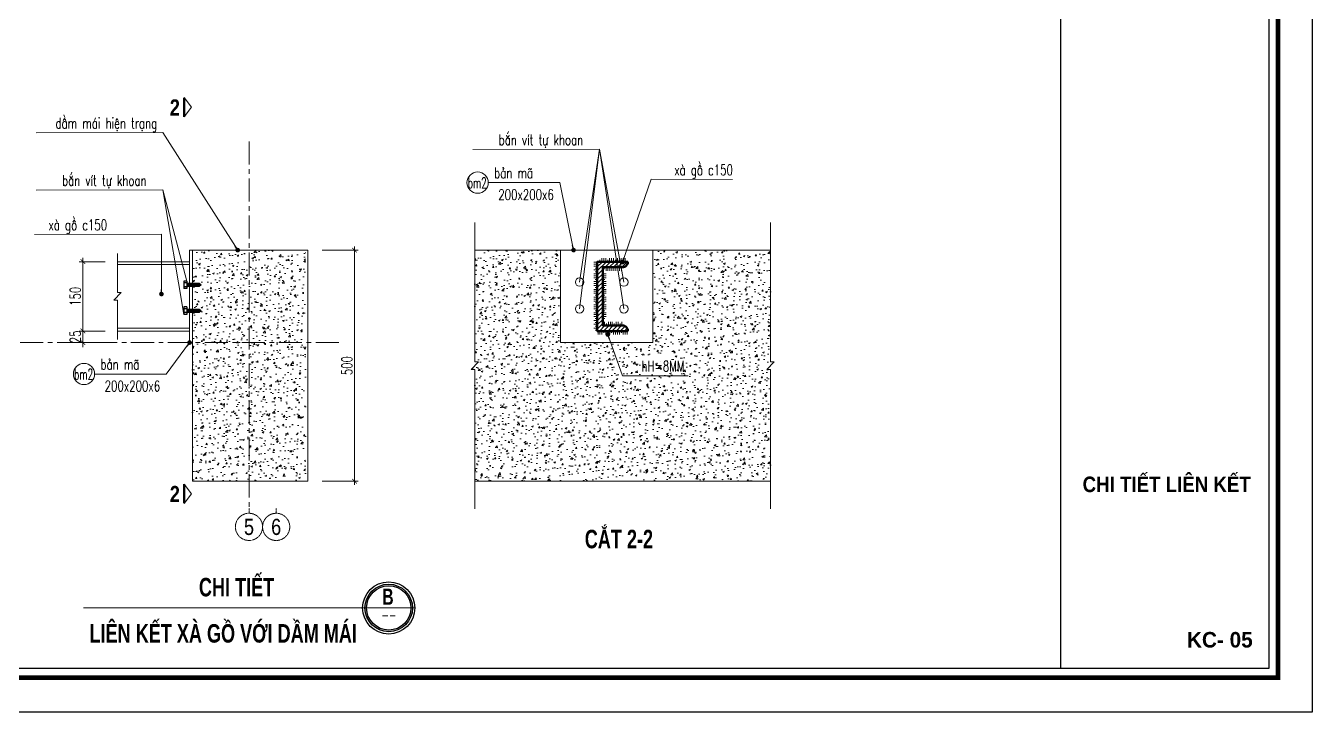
# Model space of a CAD drawing. Header units: millimetres. Extents: x 61738 to 439738, y 60858 to 151243.
# Drawn here: x 243892 to 271738, y 121543 to 136393 of the extents above; entities that cross this region are included whole.
import ezdxf
from ezdxf.enums import TextEntityAlignment as Align

# ---------------------------------------------------------------- set-up
doc = ezdxf.new("R2010")
doc.units = ezdxf.units.MM
doc.linetypes.add('CENTER', pattern=[2, 1.25, -0.25, 0.25, -0.25])
for name, color, linetype, lineweight in [('10-TEXT', 4, 'Continuous', 15), ('2-THEP2', 6, 'Continuous', 50), ('3-THAY', 7, 'Continuous', 18), ('4-THAY DAM', 160, 'Continuous', 20), ('6-TRUC', 8, 'CENTER', 9), ('7-HATCH', 8, 'Continuous', 13), ('8-DIM', 8, 'Continuous', 15), ('9-SO HIEU', 8, 'Continuous', 15), ('TEXT', 7, 'Continuous', 25)]:
    doc.layers.add(name, color=color, linetype=linetype, lineweight=lineweight)
for name, color, linetype in [('DIM', 3, 'Continuous'), ('Khungbo', 32, 'Continuous'), ('KICHTHUOC', 8, 'Continuous'), ('MANH', 8, 'Continuous'), ('thay 1', 32, 'Continuous')]:
    doc.layers.add(name, color=color, linetype=linetype)
doc.styles.add('A3 - Text 3.5', font='VnArialH.TTF', dxfattribs={"width": 0.8, "height": 350})
doc.styles.add('A3-Text 2.3', font='vnsimli.shx', dxfattribs={"width": 0.7, "height": 230, "bigfont": 'vn.shx'})
doc.styles.add('A3-Text 3.5', font='VnArialH-Bold.TTF', dxfattribs={"width": 0.8, "height": 350})
doc.styles.add('FONT 2', font='UTM Neo Sans IntelBold.ttf')
doc.styles.add('S1', font='vnsimli.shx', dxfattribs={"width": 0.75})
doc.styles.add('T3', font='VnArialH-Bold.TTF', dxfattribs={"width": 0.9})
doc.dimstyles.new('A3-1-100x10', dxfattribs={"dimtxt": 230, "dimasz": 100, "dimexe": 80, "dimexo": 0, "dimgap": 50, "dimtad": 1, "dimdec": 0, "dimlfac": 0.1, "dimdsep": 49, "dimtxsty": 'A3-Text 2.3', "dimblk": 'ARCHTICK', "dimcen": 10, "dimdle": 80, "dimclrd": 8, "dimclre": 8, "dimclrt": 2, "dimadec": 0, "dimazin": 2, "dimtfac": 1, "dimtdec": 0, "dimtix": 1, "dimtmove": 1, "dimatfit": 3, "dimldrblk": 'DOT', "dimfxl": 1, "dimtolj": 1, "dimtzin": 0, "dimlwd": -1, "dimlwe": -1, "dimarcsym": 0})
doc.dimstyles.new('A3-1-100x4', dxfattribs={"dimtxt": 200, "dimasz": 120, "dimexe": 100, "dimexo": 0, "dimgap": 50, "dimtad": 1, "dimdec": 0, "dimlfac": 0.25, "dimdsep": 49, "dimtxsty": 'A3-Text 2.3', "dimblk": 'ARCHTICK', "dimcen": 10, "dimdle": 100, "dimclrd": 8, "dimclre": 8, "dimclrt": 2, "dimadec": 0, "dimazin": 2, "dimtfac": 1, "dimtdec": 0, "dimtix": 1, "dimtmove": 1, "dimatfit": 3, "dimldrblk": 'DOT', "dimfxl": 1, "dimtolj": 1, "dimtzin": 0, "dimlwd": -1, "dimlwe": -1, "dimarcsym": 0})

# ---------------------------------------------------------------- blocks, each defined once
blk = doc.blocks.new('CDS12')
at = {"layer": 'Defpoints'}
blk.add_lwpolyline([(91835, 363353), (49835, 363353), (49835, 393053), (91835, 393053)], close=True, dxfattribs=at)
at = {"layer": 'Khungbo', "color": 1, "const_width": 100}
blk.add_lwpolyline([(91094, 364100), (50996, 364100), (50996, 392312), (91094, 392312)], close=True, dxfattribs=at)
at = {"layer": 'Khungbo', "color": 1}
for points in [[(90894, 364300), (51196, 364300), (51196, 392112), (90894, 392112)], [(90894, 392112), (90894, 364300), (86394, 364300), (86394, 392112)]]:
    blk.add_lwpolyline(points, close=True, dxfattribs=at)
blk = doc.blocks.new('A$C60347A56')
at = {"layer": 'thay 1'}
for p, q in [((39, 118), (0, 81)), ((0, 81), (39, 44)), ((10, 91), (308, 91)), ((11, 71), (308, 71)), ((308, 118), (39, 118)), ((39, 44), (308, 44)), ((39, 44), (308, 44)), ((308, 162), (373, 162)), ((308, 162), (308, 0)), ((308, 140), (308, 22)), ((308, 122), (373, 122)), ((308, 41), (373, 41)), ((373, 162), (373, 0)), ((308, 0), (373, 0))]:
    blk.add_line(p, q, dxfattribs=at)
blk = doc.blocks.new('_ArchTick')
at = {"color": 0, "linetype": 'ByBlock', "const_width": 0.15}
blk.add_lwpolyline([(-0.5, -0.5), (0.5, 0.5)], dxfattribs=at)
blk = doc.blocks.new('_Dot')
at = {"color": 0, "linetype": 'ByBlock', "lineweight": -2}
blk.add_line((-0.5, 0), (-1, 0), dxfattribs=at)
at = {"color": 0, "linetype": 'ByBlock', "const_width": 0.5}
blk.add_lwpolyline([(-0.25, 0, 1), (0.25, 0, 1)], format="xyb", close=True, dxfattribs=at)
blk = doc.blocks.new('Truc X')
at = {"layer": '6-TRUC', "color": 2}
blk.add_line((0, 0), (0, 150), dxfattribs=at)
blk.add_circle((0, -400), 400, dxfattribs=at)
at = {"layer": '6-TRUC', "color": 2, "style": 'A3 - Text 3.5', "width": 0.8}
blk.add_attdef('1', text='', height=500, dxfattribs=at).set_placement((-13, -400), align=Align.MIDDLE_CENTER)
blk = doc.blocks.new('*D971')
at = {"layer": '8-DIM', "color": 8, "ltscale": 400, "transparency": 16777216}
for p, q in [((245610, 129790), (245050, 129790)), ((245610, 129540), (245050, 129540))]:
    blk.add_line(p, q, dxfattribs=at)
at = {"layer": '8-DIM', "color": 8, "linetype": 'ByBlock', "ltscale": 400, "transparency": 16777216}
for p, q in [((245130, 129790), (245130, 129890)), ((245130, 129540), (245130, 129790)), ((245130, 129540), (245130, 129440))]:
    blk.add_line(p, q, dxfattribs=at)
at = {"layer": 'Defpoints', "color": 0, "ltscale": 400, "transparency": 16777216}
for p in [(245130, 129790), (245610, 129790), (245610, 129540)]:
    blk.add_point(p, dxfattribs=at)
at = {"layer": '8-DIM', "color": 8, "ltscale": 400, "transparency": 16777216, "xscale": 100, "yscale": 100, "zscale": 100}
for p, rotation in [((245130, 129790), 270), ((245130, 129540), 90)]:
    blk.add_blockref('_ArchTick', p, dxfattribs=dict(at, rotation=rotation))
at = {"layer": '8-DIM', "color": 2, "ltscale": 400, "transparency": 16777216, "insert": (244965, 129665), "char_height": 230, "attachment_point": 5, "rotation": 90, "style": 'A3-Text 2.3'}
blk.add_mtext('\\A1;25', dxfattribs=at)
blk = doc.blocks.new('*D972')
at = {"layer": '8-DIM', "color": 8, "ltscale": 400, "transparency": 16777216}
for p, q in [((245610, 131290), (245050, 131290)), ((245610, 129790), (245050, 129790))]:
    blk.add_line(p, q, dxfattribs=at)
at = {"layer": '8-DIM', "color": 8, "linetype": 'ByBlock', "ltscale": 400, "transparency": 16777216}
blk.add_line((245130, 129710), (245130, 131370), dxfattribs=at)
at = {"layer": 'Defpoints', "color": 0, "ltscale": 400, "transparency": 16777216}
for p in [(245130, 131290), (245610, 131290), (245610, 129790)]:
    blk.add_point(p, dxfattribs=at)
at = {"layer": '8-DIM', "color": 8, "ltscale": 400, "transparency": 16777216, "xscale": 100, "yscale": 100, "zscale": 100}
for p, rotation in [((245130, 131290), 90), ((245130, 129790), 270)]:
    blk.add_blockref('_ArchTick', p, dxfattribs=dict(at, rotation=rotation))
at = {"layer": '8-DIM', "color": 2, "ltscale": 400, "transparency": 16777216, "insert": (244965, 130540), "char_height": 230, "attachment_point": 5, "rotation": 90, "style": 'A3-Text 2.3'}
blk.add_mtext('\\A1;150', dxfattribs=at)
blk = doc.blocks.new('*D973')
at = {"layer": '8-DIM', "color": 8, "ltscale": 400, "transparency": 16777216}
for p, q in [((250310, 131540), (251090, 131540)), ((250310, 126540), (251090, 126540))]:
    blk.add_line(p, q, dxfattribs=at)
at = {"layer": '8-DIM', "color": 8, "linetype": 'ByBlock', "ltscale": 400, "transparency": 16777216}
blk.add_line((251010, 126460), (251010, 131620), dxfattribs=at)
at = {"layer": 'Defpoints', "color": 0, "ltscale": 400, "transparency": 16777216}
for p in [(250310, 131540), (251010, 131540), (250310, 126540)]:
    blk.add_point(p, dxfattribs=at)
at = {"layer": '8-DIM', "color": 8, "ltscale": 400, "transparency": 16777216, "xscale": 100, "yscale": 100, "zscale": 100}
for p, rotation in [((251010, 131540), 90), ((251010, 126540), 270)]:
    blk.add_blockref('_ArchTick', p, dxfattribs=dict(at, rotation=rotation))
at = {"layer": '8-DIM', "color": 2, "ltscale": 400, "transparency": 16777216, "insert": (250845, 129040), "char_height": 230, "attachment_point": 5, "rotation": 90, "style": 'A3-Text 2.3'}
blk.add_mtext('\\A1;500', dxfattribs=at)
blk = doc.blocks.new('Mat cat KC - Dung')
at = {"layer": '10-TEXT', "color": 2, "const_width": 50}
blk.add_lwpolyline([(0, 418), (0, 0)], dxfattribs=at)
at = {"layer": '10-TEXT', "color": 3, "ltscale": 500, "style": 'A3-Text 3.5', "width": 0.8}
blk.add_attdef('1', (127, 29), '', height=350, dxfattribs=at)

msp = doc.modelspace()

# ---------------------------------------------------------------- hatches: boundary and pattern name
at = {"layer": '7-HATCH', "ltscale": 400}
h = msp.add_hatch(dxfattribs=at)
h.set_pattern_fill('AR-CONC', color=256, scale=2)
h.set_pattern_definition([(50, (-11400, -6760), (364.36934, -31.87817), [38.1, -419.1]), (355, (-11400, -6760), (-70.48684, 382.1137), [30.48, -335.28117]), (100.45144, (-11369.64, -6762.66), (293.8825, 350.2355), [32.38, -356.1805]), (46.1842, (-11400, -6658.4), (542.1581, -84.08466), [57.15, -628.65]), (96.63556, (-11354.8, -6665.4), (474.8083, 494.85225), [48.57, -534.2712]), (351.18415, (-11400, -6658.4), (474.8083, 494.8522), [45.7199, -502.9195]), (21, (-11349.2, -6683.8), (303.22878, -204.5304), [38.1, -419.1]), (326, (-11349.2, -6683.8), (123.60406, 368.37593), [30.48, -335.28]), (71.45144, (-11323.93, -6700.84), (426.83284, 163.84554), [32.38, -356.17988]), (37.5, (-11400, -6760), (6.177207, 169.11008), [0, -331.216, 0, -340.36, 0, -336.55]), (7.5, (-11400, -6760), (133.63933, 200.36115), [0, -194.056, 0, -323.596, 0, -128.27]), (327.5, (-11513.28, -6760), (271.18119, -11.45749), [0, -127, 0, -396.24, 0, -525.78]), (317.5, (-11564.08, -6760), (296.25836, 50.85298), [0, -165.1, 0, -263.144, 0, -373.38])])
h.paths.add_polyline_path([(249950, 131540), (247500, 131540), (247500, 130545.9), (247649.5, 130545.9), (247688.4, 130508.7), (247649.5, 130472.1), (247500, 130472.1), (247500, 130105.9), (247649.5, 130105.9), (247688.4, 130068.7), (247649.5, 130032.1), (247500, 130032.1), (247500, 129540), (247500, 126540), (249950, 126540)])
h = msp.add_hatch(dxfattribs=at)
h.set_pattern_fill('AR-CONC', color=256, scale=2)
h.paths.add_polyline_path([(260010, 131540), (257466.7, 131540), (257466.7, 129540), (255466.7, 129540), (255466.7, 131540), (253610, 131540), (253610, 129120), (253690, 129120), (253530, 128960), (253610, 128960), (253610, 126540), (260010, 126540), (260010, 128960), (259930, 128960), (260090, 129120), (260010, 129120)])
h.paths.add_polyline_path([(257029, 128857.2), (258209.7, 128857.2), (258209.7, 129202.2), (257029, 129202.2)], flags=24)
h = msp.add_hatch(dxfattribs=at)
h.set_pattern_fill('ANSI31', color=256, scale=20)
h.set_pattern_definition([(45, (18560, 1778.837), (-44.90128, 44.90128), [])])
h.paths.add_polyline_path([(256381.7, 131170), (256811.7, 131170, 0.4142136), (256924.2, 131282.5), (256924.2, 131290), (256261.7, 131290), (256261.7, 129790), (256924.2, 129790), (256924.2, 129797.5, 0.4142136), (256811.7, 129910), (256381.7, 129910)])
at = {"layer": '7-HATCH'}
h = msp.add_hatch(color=256, dxfattribs=at)
edge = h.paths.add_edge_path(flags=17)
edge.add_arc((251749.5, 123800), 479.5, 0, 360)
edge = h.paths.add_edge_path()
edge.add_arc((251749.5, 123800), 514.7, 0, 360)

# ---------------------------------------------------------------- linework, layer by layer
at = {"layer": '2-THEP2', "ltscale": 400}
msp.add_lwpolyline([(256924.2, 131290), (256261.7, 131290), (256261.7, 129790), (256924.2, 129790)], dxfattribs=at)
for points in [[(256811.7, 129910), (256381.7, 129910), (256381.7, 131170), (256811.7, 131170, 0.4142136), (256924.2, 131282.5), (256924.2, 131290)], [(256811.7, 131170), (256381.7, 131170), (256381.7, 129910), (256811.7, 129910, -0.4142136), (256924.2, 129797.5), (256924.2, 129790)]]:
    msp.add_lwpolyline(points, format="xyb", dxfattribs=at)
at = {"layer": '3-THAY', "ltscale": 400}
for p, q in [((260010, 131540), (253610, 131540)), ((253610, 126540), (260010, 126540))]:
    msp.add_line(p, q, dxfattribs=at)
at = {"layer": '3-THAY', "ltscale": 300}
for points in [[(247323.1, 134838.6), (247480.3, 134629.8), (247323.1, 134420.9)], [(247323.1, 126477.7), (247480.3, 126268.8), (247323.1, 126060)]]:
    msp.add_lwpolyline(points, dxfattribs=at)
at = {"layer": '3-THAY', "ltscale": 400}
for points in [[(247500, 126540), (250000, 126540), (250000, 131540), (247500, 131540)], [(255466.7, 129540), (257466.7, 129540), (257466.7, 131540), (255466.7, 131540)]]:
    msp.add_lwpolyline(points, close=True, dxfattribs=at)
for centre in [(255880, 130848.8), (256840, 130848.8), (255880, 130268.8), (256840, 130268.8)]:
    msp.add_circle(centre, 90, dxfattribs=at)
at = {"layer": '4-THAY DAM', "ltscale": 400}
msp.add_lwpolyline([(247440, 131540), (247500, 131540), (247500, 129540), (247440, 129540)], close=True, dxfattribs=at)
for points in [[(245880, 131290), (247440, 131290)], [(245880, 131230), (247440, 131230)], [(245880, 129850), (247440, 129850)], [(245880, 129790), (247440, 129790)]]:
    msp.add_lwpolyline(points, dxfattribs=at)
at = {"layer": '6-TRUC', "ltscale": 400}
for points in [[(248725, 133890), (248725, 125847.1)], [(241370, 129540), (250740, 129540)]]:
    msp.add_lwpolyline(points, dxfattribs=at)
at = {"layer": '7-HATCH', "ltscale": 400}
for points in [[(253610, 125940), (253610, 128960), (253530, 128960), (253690, 129120), (253610, 129120), (253610, 132140)], [(260010, 125940), (260010, 128960), (259930, 128960), (260090, 129120), (260010, 129120), (260010, 132140)], [(245880, 129610), (245880, 130460), (245800, 130460), (245960, 130620), (245880, 130620), (245880, 131470)]]:
    msp.add_lwpolyline(points, dxfattribs=at)
at = {"layer": '9-SO HIEU', "ltscale": 300}
for points in [[(256261.7, 131278.8), (256185.7, 131278.8)], [(256261.7, 131236.8), (256185.7, 131236.8)], [(256261.7, 131236.8), (256185.7, 131236.8)], [(256261.7, 131194.8), (256185.7, 131194.8)], [(256219.7, 131278.8), (256261.7, 131278.8)], [(256261.7, 131278.8), (256219.7, 131278.8)], [(256219.7, 131194.8), (256261.7, 131194.8)], [(256261.7, 131194.8), (256219.7, 131194.8)], [(256320, 131290), (256320, 131332)], [(256320, 131332), (256320, 131290)], [(256362, 131290), (256362, 131366)], [(256362, 131290), (256362, 131332)], [(256362, 131332), (256362, 131290)], [(256404, 131290), (256404, 131366)], [(256404, 131290), (256404, 131366)], [(256410.7, 131170), (256410.7, 131128)], [(256410.7, 131128), (256410.7, 131170)], [(256446, 131290), (256446, 131366)], [(256446, 131290), (256446, 131332)], [(256446, 131332), (256446, 131290)], [(256452.7, 131170), (256452.7, 131128)], [(256452.7, 131128), (256452.7, 131170)], [(256452.7, 131170), (256452.7, 131094)], [(256488, 131290), (256488, 131332)], [(256488, 131332), (256488, 131290)], [(256494.7, 131170), (256494.7, 131094)], [(256494.7, 131170), (256494.7, 131094)], [(256530, 131290), (256530, 131366)], [(256530, 131290), (256530, 131332)], [(256530, 131332), (256530, 131290)], [(256536.7, 131170), (256536.7, 131128)], [(256536.7, 131128), (256536.7, 131170)], [(256536.7, 131170), (256536.7, 131094)], [(256536.7, 131170), (256536.7, 131128)], [(256536.7, 131128), (256536.7, 131170)], [(256572, 131290), (256572, 131366)], [(256572, 131290), (256572, 131366)], [(256578.7, 131170), (256578.7, 131128)], [(256578.7, 131128), (256578.7, 131170)], [(256578.7, 131170), (256578.7, 131094)], [(256614, 131290), (256614, 131366)], [(256614, 131290), (256614, 131332)], [(256614, 131332), (256614, 131290)], [(256620.7, 131170), (256620.7, 131094)], [(256620.7, 131170), (256620.7, 131094)], [(256656, 131290), (256656, 131332)], [(256656, 131332), (256656, 131290)], [(256662.7, 131170), (256662.7, 131128)], [(256662.7, 131128), (256662.7, 131170)], [(256662.7, 131170), (256662.7, 131094)], [(256662.7, 131170), (256662.7, 131128)], [(256662.7, 131128), (256662.7, 131170)], [(256698, 131290), (256698, 131366)], [(256704.7, 131170), (256704.7, 131128)], [(256704.7, 131128), (256704.7, 131170)], [(256704.7, 131170), (256704.7, 131094)], [(256740, 131290), (256740, 131332)], [(256740, 131332), (256740, 131290)], [(256746.7, 131170), (256746.7, 131094)], [(256746.7, 131170), (256746.7, 131094)], [(256782, 131290), (256782, 131366)], [(256782, 131290), (256782, 131332)], [(256782, 131332), (256782, 131290)], [(256788.7, 131170), (256788.7, 131128)], [(256788.7, 131128), (256788.7, 131170)], [(256788.7, 131170), (256788.7, 131094)], [(256824, 131290), (256824, 131366)], [(256824, 131290), (256824, 131366)], [(256866, 131290), (256866, 131366)], [(256866, 131290), (256866, 131332)], [(256866, 131332), (256866, 131290)], [(256261.7, 131110.8), (256185.7, 131110.8)], [(256261.7, 131026.8), (256185.7, 131026.8)], [(256261.7, 130984.8), (256185.7, 130984.8)], [(256261.7, 130984.8), (256185.7, 130984.8)], [(256261.7, 130942.8), (256185.7, 130942.8)], [(256219.7, 131152.8), (256261.7, 131152.8)], [(256261.7, 131152.8), (256219.7, 131152.8)], [(256219.7, 131068.8), (256261.7, 131068.8)], [(256261.7, 131068.8), (256219.7, 131068.8)], [(256219.7, 131026.8), (256261.7, 131026.8)], [(256261.7, 131026.8), (256219.7, 131026.8)], [(256219.7, 130942.8), (256261.7, 130942.8)], [(256261.7, 130942.8), (256219.7, 130942.8)], [(256219.7, 130900.8), (256261.7, 130900.8)], [(256261.7, 130900.8), (256219.7, 130900.8)], [(256381.7, 131026.8), (256457.7, 131026.8)], [(256423.7, 131026.8), (256381.7, 131026.8)], [(256381.7, 131026.8), (256423.7, 131026.8)], [(256381.7, 130984.8), (256457.7, 130984.8)], [(256381.7, 130984.8), (256457.7, 130984.8)], [(256381.7, 130942.8), (256457.7, 130942.8)], [(256423.7, 130942.8), (256381.7, 130942.8)], [(256381.7, 130942.8), (256423.7, 130942.8)], [(256423.7, 130900.8), (256381.7, 130900.8)], [(256381.7, 130900.8), (256423.7, 130900.8)], [(256261.7, 130858.8), (256185.7, 130858.8)], [(256261.7, 130816.8), (256185.7, 130816.8)], [(256261.7, 130816.8), (256185.7, 130816.8)], [(256261.7, 130774.8), (256185.7, 130774.8)], [(256261.7, 130690.8), (256185.7, 130690.8)], [(256261.7, 130648.8), (256185.7, 130648.8)], [(256261.7, 130648.8), (256185.7, 130648.8)], [(256261.7, 130606.8), (256185.7, 130606.8)], [(256219.7, 130858.8), (256261.7, 130858.8)], [(256261.7, 130858.8), (256219.7, 130858.8)], [(256219.7, 130774.8), (256261.7, 130774.8)], [(256261.7, 130774.8), (256219.7, 130774.8)], [(256219.7, 130732.8), (256261.7, 130732.8)], [(256261.7, 130732.8), (256219.7, 130732.8)], [(256219.7, 130690.8), (256261.7, 130690.8)], [(256261.7, 130690.8), (256219.7, 130690.8)], [(256219.7, 130606.8), (256261.7, 130606.8)], [(256261.7, 130606.8), (256219.7, 130606.8)], [(256381.7, 130858.8), (256457.7, 130858.8)], [(256423.7, 130858.8), (256381.7, 130858.8)], [(256381.7, 130858.8), (256423.7, 130858.8)], [(256381.7, 130816.8), (256457.7, 130816.8)], [(256381.7, 130816.8), (256457.7, 130816.8)], [(256381.7, 130774.8), (256457.7, 130774.8)], [(256423.7, 130774.8), (256381.7, 130774.8)], [(256381.7, 130774.8), (256423.7, 130774.8)], [(256423.7, 130732.8), (256381.7, 130732.8)], [(256381.7, 130732.8), (256423.7, 130732.8)], [(256381.7, 130690.8), (256457.7, 130690.8)], [(256423.7, 130690.8), (256381.7, 130690.8)], [(256381.7, 130690.8), (256423.7, 130690.8)], [(256381.7, 130648.8), (256457.7, 130648.8)], [(256381.7, 130648.8), (256457.7, 130648.8)], [(256381.7, 130606.8), (256457.7, 130606.8)], [(256423.7, 130606.8), (256381.7, 130606.8)], [(256381.7, 130606.8), (256423.7, 130606.8)], [(256261.7, 130522.8), (256185.7, 130522.8)], [(256261.7, 130480.8), (256185.7, 130480.8)], [(256261.7, 130480.8), (256185.7, 130480.8)], [(256261.7, 130438.8), (256185.7, 130438.8)], [(256261.7, 130354.8), (256185.7, 130354.8)], [(256219.7, 130564.8), (256261.7, 130564.8)], [(256261.7, 130564.8), (256219.7, 130564.8)], [(256219.7, 130522.8), (256261.7, 130522.8)], [(256261.7, 130522.8), (256219.7, 130522.8)], [(256219.7, 130438.8), (256261.7, 130438.8)], [(256261.7, 130438.8), (256219.7, 130438.8)], [(256219.7, 130396.8), (256261.7, 130396.8)], [(256261.7, 130396.8), (256219.7, 130396.8)], [(256219.7, 130354.8), (256261.7, 130354.8)], [(256261.7, 130354.8), (256219.7, 130354.8)], [(256423.7, 130564.8), (256381.7, 130564.8)], [(256381.7, 130564.8), (256423.7, 130564.8)], [(256381.7, 130522.8), (256457.7, 130522.8)], [(256423.7, 130522.8), (256381.7, 130522.8)], [(256381.7, 130522.8), (256423.7, 130522.8)], [(256381.7, 130480.8), (256457.7, 130480.8)], [(256381.7, 130480.8), (256457.7, 130480.8)], [(256423.7, 130438.8), (256381.7, 130438.8)], [(256381.7, 130438.8), (256423.7, 130438.8)], [(256381.7, 130438.8), (256457.7, 130438.8)], [(256423.7, 130396.8), (256381.7, 130396.8)], [(256381.7, 130396.8), (256423.7, 130396.8)], [(256381.7, 130354.8), (256457.7, 130354.8)], [(256423.7, 130354.8), (256381.7, 130354.8)], [(256381.7, 130354.8), (256423.7, 130354.8)], [(256261.7, 130312.8), (256185.7, 130312.8)], [(256261.7, 130312.8), (256185.7, 130312.8)], [(256261.7, 130270.8), (256185.7, 130270.8)], [(256261.7, 130186.8), (256185.7, 130186.8)], [(256261.7, 130144.8), (256185.7, 130144.8)], [(256261.7, 130144.8), (256185.7, 130144.8)], [(256261.7, 130102.8), (256185.7, 130102.8)], [(256219.7, 130270.8), (256261.7, 130270.8)], [(256261.7, 130270.8), (256219.7, 130270.8)], [(256219.7, 130228.8), (256261.7, 130228.8)], [(256261.7, 130228.8), (256219.7, 130228.8)], [(256219.7, 130186.8), (256261.7, 130186.8)], [(256261.7, 130186.8), (256219.7, 130186.8)], [(256219.7, 130102.8), (256261.7, 130102.8)], [(256261.7, 130102.8), (256219.7, 130102.8)], [(256219.7, 130060.8), (256261.7, 130060.8)], [(256261.7, 130060.8), (256219.7, 130060.8)], [(256381.7, 130312.8), (256457.7, 130312.8)], [(256381.7, 130312.8), (256457.7, 130312.8)], [(256381.7, 130270.8), (256457.7, 130270.8)], [(256423.7, 130270.8), (256381.7, 130270.8)], [(256381.7, 130270.8), (256423.7, 130270.8)], [(256423.7, 130228.8), (256381.7, 130228.8)], [(256381.7, 130228.8), (256423.7, 130228.8)], [(256381.7, 130186.8), (256457.7, 130186.8)], [(256423.7, 130186.8), (256381.7, 130186.8)], [(256381.7, 130186.8), (256423.7, 130186.8)], [(256381.7, 130144.8), (256457.7, 130144.8)], [(256381.7, 130144.8), (256457.7, 130144.8)], [(256381.7, 130102.8), (256457.7, 130102.8)], [(256423.7, 130102.8), (256381.7, 130102.8)], [(256381.7, 130102.8), (256423.7, 130102.8)], [(256423.7, 130060.8), (256381.7, 130060.8)], [(256381.7, 130060.8), (256423.7, 130060.8)], [(256261.7, 130018.8), (256185.7, 130018.8)], [(256261.7, 130018.8), (256185.7, 130018.8)], [(256261.7, 129934.8), (256185.7, 129934.8)], [(256261.7, 129934.8), (256185.7, 129934.8)], [(256261.7, 129850.8), (256185.7, 129850.8)], [(256261.7, 129850.8), (256185.7, 129850.8)], [(256219.7, 130018.8), (256261.7, 130018.8)], [(256261.7, 130018.8), (256219.7, 130018.8)], [(256219.7, 130018.8), (256261.7, 130018.8)], [(256261.7, 130018.8), (256219.7, 130018.8)], [(256219.7, 129976.8), (256261.7, 129976.8)], [(256261.7, 129976.8), (256219.7, 129976.8)], [(256219.7, 129934.8), (256261.7, 129934.8)], [(256261.7, 129934.8), (256219.7, 129934.8)], [(256219.7, 129934.8), (256261.7, 129934.8)], [(256261.7, 129934.8), (256219.7, 129934.8)], [(256219.7, 129892.8), (256261.7, 129892.8)], [(256261.7, 129892.8), (256219.7, 129892.8)], [(256219.7, 129850.8), (256261.7, 129850.8)], [(256261.7, 129850.8), (256219.7, 129850.8)], [(256219.7, 129850.8), (256261.7, 129850.8)], [(256261.7, 129850.8), (256219.7, 129850.8)], [(256219.7, 129808.8), (256261.7, 129808.8)], [(256261.7, 129808.8), (256219.7, 129808.8)], [(256280, 129790), (256280, 129748)], [(256280, 129748), (256280, 129790)], [(256280, 129790), (256280, 129714)], [(256322, 129790), (256322, 129714)], [(256322, 129790), (256322, 129714)], [(256364, 129790), (256364, 129748)], [(256364, 129748), (256364, 129790)], [(256364, 129790), (256364, 129714)], [(256406, 129790), (256406, 129748)], [(256406, 129748), (256406, 129790)], [(256420, 129910), (256420, 129986)], [(256420, 129910), (256420, 129986)], [(256420, 129910), (256420, 129952)], [(256420, 129952), (256420, 129910)], [(256420, 129910), (256420, 129952)], [(256420, 129952), (256420, 129910)], [(256448, 129790), (256448, 129748)], [(256448, 129748), (256448, 129790)], [(256448, 129790), (256448, 129714)], [(256462, 129910), (256462, 129952)], [(256462, 129952), (256462, 129910)], [(256490, 129790), (256490, 129714)], [(256490, 129790), (256490, 129714)], [(256504, 129910), (256504, 129986)], [(256504, 129910), (256504, 129952)], [(256504, 129952), (256504, 129910)], [(256532, 129790), (256532, 129748)], [(256532, 129748), (256532, 129790)], [(256532, 129790), (256532, 129714)], [(256546, 129910), (256546, 129986)], [(256546, 129910), (256546, 129986)], [(256574, 129790), (256574, 129748)], [(256574, 129748), (256574, 129790)], [(256588, 129910), (256588, 129986)], [(256588, 129910), (256588, 129952)], [(256588, 129952), (256588, 129910)], [(256616, 129790), (256616, 129748)], [(256616, 129748), (256616, 129790)], [(256616, 129790), (256616, 129714)], [(256630, 129910), (256630, 129952)], [(256630, 129952), (256630, 129910)], [(256658, 129790), (256658, 129714)], [(256658, 129790), (256658, 129714)], [(256672, 129910), (256672, 129986)], [(256672, 129910), (256672, 129952)], [(256672, 129952), (256672, 129910)], [(256700, 129790), (256700, 129748)], [(256700, 129748), (256700, 129790)], [(256700, 129790), (256700, 129714)], [(256700, 129790), (256700, 129714)], [(256700, 129790), (256700, 129714)], [(256714, 129910), (256714, 129986)], [(256714, 129910), (256714, 129952)], [(256714, 129952), (256714, 129910)], [(256742, 129790), (256742, 129748)], [(256742, 129748), (256742, 129790)], [(256742, 129790), (256742, 129714)], [(256756, 129910), (256756, 129952)], [(256756, 129952), (256756, 129910)], [(256784, 129790), (256784, 129748)], [(256784, 129748), (256784, 129790)], [(256798, 129910), (256798, 129986)], [(256798, 129910), (256798, 129952)], [(256798, 129952), (256798, 129910)], [(256826, 129790), (256826, 129748)], [(256826, 129748), (256826, 129790)], [(256826, 129790), (256826, 129714)], [(256868, 129790), (256868, 129714)], [(256868, 129790), (256868, 129714)], [(256910, 129790), (256910, 129748)], [(256910, 129748), (256910, 129790)], [(256910, 129790), (256910, 129714)]]:
    msp.add_lwpolyline(points, dxfattribs=at)
at = {"layer": '9-SO HIEU'}
for centre in [(253673.1, 133000), (245153.1, 128860)]:
    msp.add_circle(centre, 230, dxfattribs=at)
at = {"layer": 'DIM'}
for radius in [514.7, 479.5]:
    msp.add_circle((251749.5, 123800), radius, dxfattribs=at)
at = {"layer": 'MANH'}
msp.add_circle((251749.5, 123800), 564.6, dxfattribs=at)

# ---------------------------------------------------------------- block references
at = {"layer": '7-HATCH', "ltscale": 500, "xscale": -1}
for p in [(247688.4, 130708), (247688.4, 130148)]:
    msp.add_blockref('A$C60347A56', p, dxfattribs=at)
at = {"layer": '8-DIM'}
ref = msp.add_blockref('Mat cat KC - Dung', (247323.1, 134420.9), dxfattribs=dict(at, xscale=-1))
ref.add_attrib('1', '2', (247011.3, 134450), dxfattribs={"layer": '10-TEXT', "color": 3, "ltscale": 500, "height": 350, "style": 'A3-Text 3.5', "width": 0.8})
ref = msp.add_blockref('Mat cat KC - Dung', (247323.1, 126060), dxfattribs=dict(at, xscale=-1))
ref.add_attrib('1', '2', (247011.3, 126089.1), dxfattribs={"layer": '10-TEXT', "color": 3, "ltscale": 500, "height": 350, "style": 'A3-Text 3.5', "width": 0.8})
at = {"layer": 'KICHTHUOC'}
msp.add_blockref('CDS12', (179903.3, -241809.5), dxfattribs=at)
ref = msp.add_blockref('Truc X', (248725, 125847.1), dxfattribs=dict(at, xscale=0.7349999999569263, yscale=0.7349999999569263, zscale=0.7349999999569263))
ref.add_attrib('1', '5', dxfattribs={"layer": 'TEXT', "color": 2, "height": 350, "style": 'A3 - Text 3.5', "width": 0.8}).set_placement((248725, 125553.1), align=Align.MIDDLE_CENTER)
ref = msp.add_blockref('Truc X', (249313, 125847.1), dxfattribs=dict(at, xscale=0.7349999999569263, yscale=0.7349999999569263, zscale=0.7349999999569263))
ref.add_attrib('1', '6', dxfattribs={"layer": 'TEXT', "color": 2, "height": 350, "style": 'A3 - Text 3.5', "width": 0.8}).set_placement((249313, 125553.1), align=Align.MIDDLE_CENTER)

# ---------------------------------------------------------------- texts
at = {"layer": '10-TEXT', "width": 0.7}
for s, height, style, p in [('dÇm m¸i hiÖn tr¹ng', 230, 'S1', (246738.2, 134170)), ('b¾n vÝt tù khoan', 230, 'S1', (255958.2, 133810.8)), ('xµ gå c150', 230, 'S1', (259198.9, 133160.1)), ('b¾n vÝt tù khoan', 230, 'S1', (246508.2, 132930.8)), ('b¶n m·', 230, 'S1', (254873.3, 133094.7)), ('200x200x6', 230, 'S1', (255321.8, 132624.7)), ('xµ gå c150', 230, 'S1', (245654, 131970.8)), ('b¶n m·', 230, 'S1', (246353.3, 128954.7)), ('hH=8MM', 230, 'S1', (258152.2, 128914.7)), ('200x200x6', 230, 'S1', (246801.8, 128484.7)), ('c¾t 2-2', 400, 'T3', (257470, 125090)), ('chi tiÕt', 400, 'T3', (249270.5, 124050)), ('liªn kÕt xµ gå víi dÇm m¸i', 400, 'T3', (251060.5, 123050))]:
    msp.add_text(s, height=height, dxfattribs=dict(at, style=style)).set_placement(p, align=Align.RIGHT)
at = {"layer": '10-TEXT'}
for s, height, style, width, p in [('bm2', 230, 'S1', 0.6, (253665.4, 132878.7)), ('bm2', 230, 'S1', 0.6, (245145.4, 128738.7)), ('CHI TIẾT LIÊN KẾT ', 336, 'FONT 2', 0.9, (268643.8, 126305)), ('b', 350, 'T3', 0.7, (251731.3, 123867.6)), ('--', 212.67, 'S1', 0.7, (251751.8, 123540.9))]:
    msp.add_text(s, height=height, dxfattribs=dict(at, style=style, width=width)).set_placement(p, align=Align.CENTER)
at = {"layer": '10-TEXT', "style": 'FONT 2'}
msp.add_text('KC- 05', height=336, dxfattribs=at).set_placement((269737.7, 123111.8), align=Align.MIDDLE_CENTER)

# ---------------------------------------------------------------- dimensions: what is measured, and where the dimension line sits
at = {"layer": '8-DIM', "ltscale": 400}
for base, p1, p2, picture, middle in [((251010, 131540), (250310, 126540), (250310, 131540), '*D973', (250845, 129040)), ((245130, 131290), (245610, 129790), (245610, 131290), '*D972', (244965, 130540)), ((245130, 129790), (245610, 129540), (245610, 129790), '*D971', (244965, 129665))]:
    dim = msp.add_linear_dim(base=base, p1=p1, p2=p2, angle=90, dimstyle='A3-1-100x10', override={"dimldrblk": 'ArchTick'}, dxfattribs=at)
    dim.commit()
    dim.dimension.update_dxf_attribs({"geometry": picture, "text_midpoint": middle})

# ---------------------------------------------------------------- leaders
at = {"layer": '9-SO HIEU', "ltscale": 400}
for points, dimstyle, override in [([(248480, 131540), (246859.4, 134085.3), (244119.4, 134075.3)], 'A3-1-100x4', {"dimasz": 100, "dimtad": 0}), ([(256811.7, 131282.5), (257429.8, 133074.6), (259190.2, 133065.4)], 'A3-1-100x4', {"dimasz": 100, "dimtad": 0}), ([(246829.7, 130590), (246829.7, 131885.3), (244080, 131876.1)], 'A3-1-100x4', {"dimasz": 100, "dimtad": 0}), ([(256490, 129714), (256812.2, 128820), (258227.8, 128820)], 'A3-1-100x10', {"dimgap": 50, "dimtad": 0})]:
    msp.add_leader(points, dimstyle=dimstyle, override=override, dxfattribs=at)
at = {"layer": '9-SO HIEU', "ltscale": 500}
for points in [[(256840, 130848.8), (256309.4, 133726.2), (253569.4, 133716.2)], [(255880, 130848.8), (256309.4, 133726.2)], [(255880, 130268.8), (256309.4, 133726.2)], [(256840, 130268.8), (256309.4, 133726.2)], [(247380, 130870), (246859.4, 132846.2), (244119.4, 132836.2)], [(247315.6, 130148), (246859.4, 132846.2)]]:
    msp.add_leader(points, dimstyle='A3-1-100x10', override={"dimtad": 0, "dimldrblk": 'None'}, dxfattribs=at)
at = {"layer": '9-SO HIEU', "ltscale": 300}
for points, override in [([(255750, 131540), (255453.1, 133000), (253903.1, 133000)], {"dimasz": 100, "dimtad": 0}), ([(247440, 129540), (246933.1, 128860), (245383.1, 128860)], {"dimasz": 100, "dimtad": 0}), ([(252314.1, 123800), (245140, 123800)], {"dimasz": 100, "dimtad": 0, "dimldrblk": 'None'})]:
    msp.add_leader(points, dimstyle='A3-1-100x10', override=override, dxfattribs=at)

doc.saveas('drawing.dxf')
